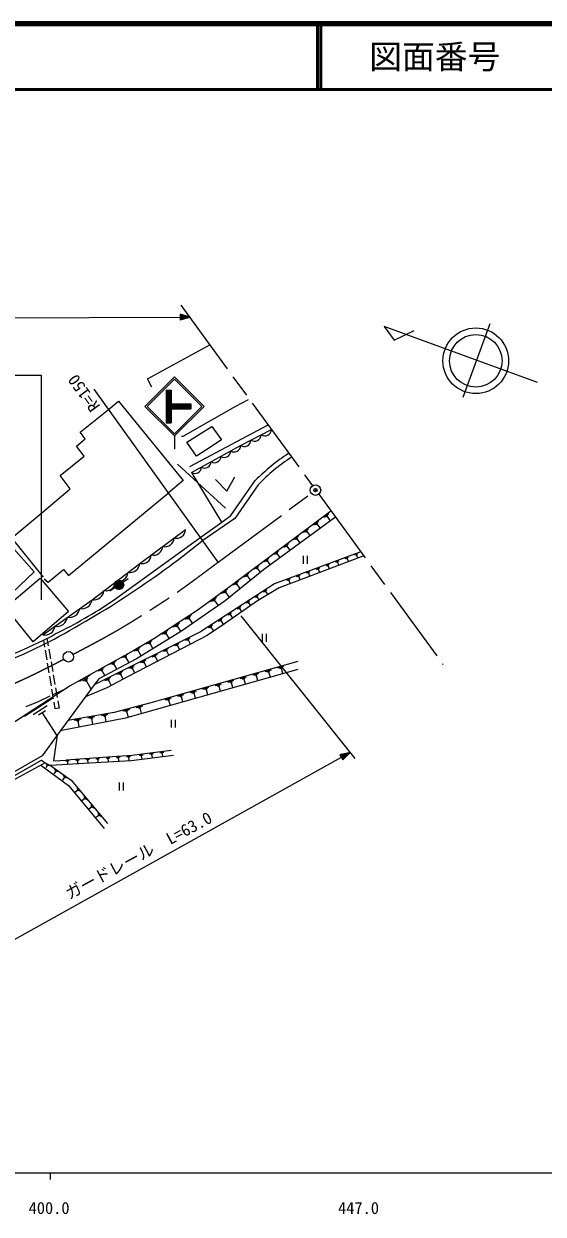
# Model space of a CAD drawing. Units: millimetres, scale not verified. Extents: x 40000 to 680000, y 20000 to 380000.
# Drawn here: x 463988 to 543144, y 198715 to 380000 of the extents above; entities that cross this region are included whole.
import ezdxf
from ezdxf.enums import TextEntityAlignment as Align

# ---------------------------------------------------------------- set-up
doc = ezdxf.new("R2010")
doc.units = ezdxf.units.MM
doc.header["$LTSCALE"] = 1000
doc.header["$PDMODE"] = 32
doc.header["$PDSIZE"] = 500
doc.linetypes.add('CHAIN', pattern=[18.5, 12, -1.5, 3.5, -1.5])
for name, color, linetype, lineweight in [('M-BGD', 7, 'Continuous', 13), ('M-BMK', 2, 'CHAIN', 13), ('M-BMK-SRVR', 3, 'Continuous', 13), ('M-STR-HTXT', 7, 'Continuous', 13), ('M-STR-STRC', 7, 'Continuous', 13), ('M-TTL', 2, 'Continuous', 140), ('M-TTL-BAND', 7, 'Continuous', 13), ('M-TTL-LINE', 7, 'Continuous', 50)]:
    doc.layers.add(name, color=color, linetype=linetype, lineweight=lineweight)
doc.layers.add('M-OTRS', color=6, linetype='Continuous')
doc.layers.add('M-TTL-TXT', color=7, linetype='Continuous')
doc.styles.add('ＭＳ ゴシック', font='')
doc.styles.get('ＭＳ ゴシック').set_extended_font_data('MS Gothic')

msp = doc.modelspace()

# ---------------------------------------------------------------- hatches: boundary and pattern name
at = {"layer": 'M-STR-STRC'}
h = msp.add_hatch(dxfattribs=at)
h.set_pattern_fill('USER', color=256, style=0, pattern_type=2)
h.set_pattern_definition([(45, (486336, 321856), (-70.7107, 70.7107), []), (135, (486336, 321856), (-70.7107, -70.7107), [])])
h.paths.add_polyline_path([(486452, 319228), (486452, 321353), (489452, 321353), (489452, 322103), (486452, 322103), (486452, 324228), (485702, 324228), (485702, 319228)])
h = msp.add_hatch(dxfattribs=at)
h.set_pattern_fill('USER', color=256, style=0, pattern_type=2)
h.set_pattern_definition([(45, (478740, 294488), (-70.711, 70.711), []), (135, (478740, 294488), (-70.711, -70.711), [])])
h.paths.add_polyline_path([(479210, 294557, 1), (477810, 294557, 0.41421), (478510, 293857, 0.41421)])

# ---------------------------------------------------------------- linework, layer by layer
at = {"layer": 'M-BGD'}
for p, q in [((476911, 321282), (478435, 322552)), ((489273, 312561), (501211, 318911)), ((494183, 304095), (489627, 311550)), ((493194, 310600), (494939, 308810)), ((494939, 308810), (496169, 310986)), ((499720, 309793), (496154, 304680)), ((496154, 304680), (491135, 301216)), ((510804, 305798), (495633, 294470)), ((511485, 304866), (500520, 296847)), ((509707, 304858), (510467, 305422)), ((509954, 304923), (510333, 305205)), ((510105, 304917), (510295, 305059)), ((510200, 304988), (510652, 304380)), ((490797, 301724), (494183, 304095)), ((506631, 302571), (507366, 303118)), ((506869, 302634), (507237, 302908)), ((507016, 302629), (507200, 302766)), ((508163, 303710), (508911, 304266)), ((508406, 303774), (508779, 304052)), ((508555, 303769), (508742, 303908)), ((508648, 303838), (509093, 303240)), ((477589, 292157), (490797, 301724)), ((505110, 301441), (505834, 301979)), ((505345, 301503), (505707, 301772)), ((505489, 301498), (505670, 301632)), ((505580, 301565), (506010, 300986)), ((507108, 302697), (507545, 302109)), ((502103, 299206), (502804, 299727)), ((515359, 299563), (502212, 294718)), ((502330, 299266), (502681, 299527)), ((502470, 299261), (502645, 299392)), ((502558, 299326), (502974, 298766)), ((503601, 300319), (504313, 300849)), ((503832, 300380), (504188, 300645)), ((503974, 300375), (504152, 300508)), ((504063, 300441), (504486, 299872)), ((514420, 299110), (514914, 299292)), ((514562, 299106), (514808, 299197)), ((514641, 299080), (514765, 299125)), ((499108, 296980), (499809, 297501)), ((500617, 298102), (501306, 298614)), ((500840, 298161), (501185, 298417)), ((500978, 298156), (501150, 298284)), ((501064, 298220), (501474, 297668)), ((515800, 298959), (502925, 294105)), ((506584, 298963), (506584, 297763)), ((507184, 298963), (507184, 297763)), ((510043, 297497), (510569, 297691)), ((510194, 297493), (510457, 297590)), ((510279, 297465), (510410, 297513)), ((510345, 297489), (510500, 297068)), ((511513, 298039), (512028, 298229)), ((511661, 298035), (511918, 298130)), ((511744, 298007), (511873, 298055)), ((511808, 298031), (511960, 297619)), ((512972, 298577), (513476, 298763)), ((513117, 298573), (513369, 298666)), ((513198, 298546), (513324, 298592)), ((513261, 298569), (513410, 298165)), ((514703, 299103), (514849, 298708)), ((461206, 291104), (466477, 295572)), ((466477, 295572), (470820, 290499)), ((479088, 294951), (479914, 295515)), ((500520, 296847), (494663, 292139)), ((497516, 295797), (498276, 296362)), ((497763, 295862), (498142, 296145)), ((497914, 295857), (498104, 295998)), ((498009, 295928), (498461, 295320)), ((499335, 297041), (499686, 297301)), ((499475, 297036), (499650, 297166)), ((499563, 297101), (499979, 296540)), ((504050, 295289), (504621, 295500)), ((505565, 295848), (506125, 296054)), ((505726, 295843), (506006, 295946)), ((505816, 295813), (505956, 295865)), ((505886, 295839), (506051, 295391)), ((507069, 296402), (507617, 296604)), ((507226, 296397), (507501, 296498)), ((507315, 296368), (507452, 296418)), ((507384, 296393), (507545, 295954)), ((508561, 296952), (509099, 297150)), ((508716, 296947), (508984, 297046)), ((508802, 296918), (508937, 296968)), ((508870, 296943), (509028, 296513)), ((477932, 294162), (477106, 293599)), ((495633, 294470), (490566, 290757)), ((502212, 294718), (490919, 287403)), ((494141, 293289), (495027, 293947)), ((494428, 293365), (494871, 293694)), ((495861, 294567), (496683, 295178)), ((496128, 294638), (496538, 294943)), ((496291, 294632), (496497, 294785)), ((496394, 294708), (496882, 294051)), ((502925, 294105), (499594, 292143)), ((500517, 293501), (501033, 293836)), ((500679, 293533), (500938, 293701)), ((504214, 295285), (504500, 295390)), ((504306, 295254), (504449, 295307)), ((504378, 295280), (504546, 294823)), ((494663, 292139), (488001, 287482)), ((492460, 292040), (493341, 292694)), ((492746, 292115), (493186, 292442)), ((492921, 292109), (493141, 292273)), ((493031, 292191), (493555, 291486)), ((499594, 292143), (494554, 288632)), ((494605, 293359), (494826, 293523)), ((494715, 293441), (495242, 292732)), ((497907, 291811), (498392, 292125)), ((498060, 291841), (498303, 291998)), ((498152, 291832), (498273, 291910)), ((498213, 291871), (498464, 291483)), ((499243, 292676), (499705, 292975)), ((499389, 292705), (499619, 292854)), ((499476, 292696), (499592, 292771)), ((499534, 292734), (499773, 292364)), ((500777, 293523), (500907, 293607)), ((500842, 293565), (501110, 293152)), ((465424, 285891), (461206, 291104)), ((470820, 290499), (465424, 285891)), ((490566, 290757), (483803, 286354)), ((495092, 289987), (495661, 290355)), ((495271, 290022), (495555, 290206)), ((495379, 290011), (495521, 290103)), ((495450, 290057), (495745, 289602)), ((496521, 290913), (497047, 291254)), ((496687, 290945), (496950, 291116)), ((496787, 290935), (496918, 291021)), ((496852, 290978), (497125, 290557)), ((486764, 288162), (487721, 288785)), ((487065, 288222), (487544, 288534)), ((487247, 288204), (487487, 288360)), ((487367, 288282), (487865, 287516)), ((488586, 289348), (489489, 289936)), ((488871, 289405), (489322, 289699)), ((489042, 289388), (489268, 289535)), ((489155, 289462), (489625, 288739)), ((494554, 288632), (491944, 286852)), ((492098, 288047), (492756, 288474)), ((492305, 288088), (492634, 288301)), ((493618, 289032), (494230, 289429)), ((493811, 289070), (494117, 289268)), ((493927, 289058), (494080, 289157)), ((494003, 289108), (494321, 288618)), ((466987, 286138), (468157, 286717)), ((468157, 286717), (468783, 287077)), ((490919, 287403), (474692, 279309)), ((491944, 286852), (479898, 280603)), ((488001, 287482), (481153, 283304)), ((485045, 287043), (485951, 287633)), ((485331, 287100), (485784, 287395)), ((485503, 287083), (485729, 287231)), ((485616, 287157), (486088, 286432)), ((488600, 286134), (489318, 286493)), ((492430, 288076), (492594, 288182)), ((492512, 288129), (492853, 287602)), ((500321, 287092), (500321, 285892)), ((500921, 287092), (500921, 285892)), ((466987, 286138), (467162, 285088)), ((467522, 286402), (467717, 285280)), ((467802, 284787), (468059, 283309)), ((480762, 284527), (481745, 285081)), ((483803, 286354), (480774, 284580)), ((481063, 284567), (481555, 284844)), ((481241, 284538), (481487, 284677)), ((482649, 285590), (483568, 286107)), ((482931, 285627), (483390, 285886)), ((483097, 285600), (483327, 285729)), ((483212, 285665), (483626, 284930)), ((485254, 284465), (486032, 284854)), ((485487, 284485), (485876, 284679)), ((486942, 285307), (487690, 285681)), ((487166, 285326), (487540, 285513)), ((487297, 285298), (487484, 285391)), ((487391, 285344), (487689, 284746)), ((488815, 286152), (489175, 286331)), ((488941, 286125), (489121, 286215)), ((489031, 286170), (489318, 285595)), ((467244, 284595), (467490, 283116)), ((468145, 282817), (468401, 281339)), ((480774, 284580), (473615, 280620)), ((481153, 283304), (475439, 280227)), ((477094, 282462), (478047, 282999)), ((478901, 283480), (479888, 284036)), ((479204, 283520), (479697, 283798)), ((479383, 283491), (479629, 283630)), ((479506, 283560), (479951, 282770)), ((481364, 284607), (481807, 283820)), ((481783, 282734), (482623, 283153)), ((482035, 282755), (482455, 282965)), ((482182, 282723), (482392, 282828)), ((505732, 282866), (483364, 276566)), ((483534, 283608), (484343, 284011)), ((483777, 283628), (484181, 283829)), ((483918, 283597), (484120, 283698)), ((484019, 283648), (484342, 283000)), ((485623, 284455), (485818, 284552)), ((485720, 284504), (486031, 283881)), ((467572, 282622), (467819, 281143)), ((475320, 281463), (476239, 281981)), ((475601, 281501), (476061, 281760)), ((475768, 281474), (475998, 281603)), ((475883, 281538), (476297, 280803)), ((477386, 282501), (477862, 282769)), ((477558, 282473), (477797, 282607)), ((477678, 282540), (478107, 281777)), ((478183, 280939), (479088, 281390)), ((478454, 280961), (478907, 281187)), ((478612, 280927), (478839, 281040)), ((479999, 281845), (480872, 282280)), ((480261, 281866), (480697, 282084)), ((480413, 281833), (480632, 281942)), ((480522, 281888), (480871, 281190)), ((482287, 282776), (482622, 282103)), ((505738, 281658), (488470, 276779)), ((498882, 280833), (499818, 281097)), ((500781, 281368), (501715, 281631)), ((501041, 281340), (501508, 281472)), ((501184, 281280), (501417, 281346)), ((501301, 281313), (501511, 280566)), ((502678, 281902), (503609, 282164)), ((502937, 281875), (503403, 282006)), ((503080, 281814), (503313, 281880)), ((503196, 281847), (503406, 281102)), ((467901, 280650), (468147, 279170)), ((468487, 280846), (468744, 279368)), ((474692, 279309), (469098, 271689)), ((473615, 280620), (471041, 279170)), ((472499, 279876), (474105, 280780)), ((472991, 279941), (473794, 280393)), ((473282, 279893), (473684, 280119)), ((473483, 280006), (474206, 278722)), ((475439, 280227), (474692, 279309)), ((476333, 280016), (477271, 280484)), ((476614, 280039), (477083, 280273)), ((479898, 280603), (476630, 278865)), ((476778, 280004), (477013, 280121)), ((476896, 280062), (477270, 279312)), ((478726, 280983), (479087, 280259)), ((493172, 279225), (494114, 279490)), ((493434, 279197), (493905, 279330)), ((493578, 279136), (493814, 279202)), ((495078, 279762), (496018, 280026)), ((495339, 279734), (495809, 279866)), ((495483, 279673), (495718, 279739)), ((495601, 279706), (495812, 278954)), ((496981, 280298), (497919, 280562)), ((497242, 280270), (497711, 280402)), ((497386, 280209), (497620, 280275)), ((497503, 280242), (497714, 279492)), ((499143, 280805), (499610, 280937)), ((499286, 280745), (499520, 280811)), ((499403, 280778), (499614, 280030)), ((471041, 279170), (455065, 268823)), ((466215, 276813), (468013, 277636)), ((468229, 278677), (468476, 277197)), ((468467, 277844), (470265, 278667)), ((468829, 278876), (469086, 277398)), ((476630, 278865), (473378, 277520)), ((487441, 277611), (488390, 277878)), ((487705, 277583), (488180, 277716)), ((487851, 277521), (488088, 277588)), ((487969, 277555), (488183, 276796)), ((489354, 278149), (490300, 278416)), ((489617, 278121), (490090, 278255)), ((489762, 278060), (489999, 278127)), ((489880, 278093), (490094, 277336)), ((491264, 278687), (492208, 278953)), ((491527, 278659), (491999, 278792)), ((491671, 278598), (491907, 278665)), ((491789, 278631), (492002, 277876)), ((493696, 279169), (493908, 278415)), ((464105, 274558), (468353, 277309)), ((464336, 276051), (466215, 276813)), ((465442, 274821), (467566, 276197)), ((468558, 276704), (468733, 275654)), ((469366, 275783), (468733, 275654)), ((469171, 276905), (469366, 275783)), ((483364, 276566), (477772, 275119)), ((479086, 275356), (480131, 275626)), ((488470, 276779), (479513, 274239)), ((481122, 275883), (482122, 276141)), ((481398, 275847), (481898, 275977)), ((481549, 275780), (481798, 275844)), ((481673, 275812), (481880, 275012)), ((485527, 277071), (486478, 277339)), ((485791, 277043), (486267, 277177)), ((485937, 276982), (486175, 277049)), ((486056, 277015), (486270, 276254)), ((466248, 274740), (467310, 275428)), ((466779, 275084), (468980, 271686)), ((479513, 274239), (469557, 272314)), ((477772, 275119), (470721, 273900)), ((471656, 273960), (472747, 274149)), ((471947, 273898), (472493, 273992)), ((472103, 273813), (472375, 273860)), ((472239, 273836), (472390, 272964)), ((473753, 274323), (474802, 274504)), ((474033, 274263), (474558, 274354)), ((474183, 274181), (474445, 274226)), ((474314, 274203), (474459, 273363)), ((475808, 274678), (476817, 274852)), ((476078, 274621), (476582, 274708)), ((476221, 274541), (476474, 274585)), ((476348, 274563), (476487, 273756)), ((479375, 275319), (479897, 275454)), ((479532, 275248), (479793, 275316)), ((479663, 275282), (479879, 274446)), ((486442, 274022), (486442, 272822)), ((487042, 274022), (487042, 272822)), ((469098, 271689), (466782, 268533)), ((466782, 268533), (457336, 263125)), ((480439, 268559), (475337, 268202)), ((478090, 268304), (478670, 268342)), ((479664, 268407), (480254, 268446)), ((479815, 268358), (480110, 268378)), ((479893, 268304), (480040, 268314)), ((479966, 268309), (479998, 267837)), ((486789, 268589), (480330, 267757)), ((486435, 269346), (480439, 268559)), ((481588, 268609), (482168, 268685)), ((481741, 268570), (482031, 268608)), ((481821, 268521), (481966, 268541)), ((481894, 268531), (481954, 268067)), ((483158, 268815), (483742, 268892)), ((483312, 268776), (483604, 268814)), ((483392, 268727), (483538, 268746)), ((483465, 268737), (483527, 268269)), ((484732, 269022), (485320, 269099)), ((484886, 268982), (485180, 269021)), ((484967, 268933), (485114, 268952)), ((485041, 268943), (485103, 268472)), ((467238, 267473), (457487, 262112)), ((466596, 267120), (470782, 264000)), ((466693, 267835), (467238, 267473)), ((467238, 267473), (468075, 267022)), ((467557, 267064), (467351, 266681)), ((467370, 267289), (467848, 267030)), ((467464, 267176), (467703, 267047)), ((467498, 267096), (467617, 267031)), ((474046, 267378), (468075, 267022)), ((468075, 267022), (471219, 264832)), ((468663, 266490), (469189, 266124)), ((470362, 267793), (470896, 267829)), ((475337, 268202), (470457, 267874)), ((470499, 267749), (470766, 267766)), ((470569, 267700), (470703, 267709)), ((470636, 267704), (470664, 267277)), ((471889, 267894), (472432, 267930)), ((472028, 267849), (472300, 267867)), ((472100, 267799), (472236, 267808)), ((472168, 267804), (472196, 267369)), ((473425, 267996), (473978, 268032)), ((473567, 267950), (473843, 267968)), ((473640, 267899), (473778, 267908)), ((473709, 267903), (473738, 267461)), ((480330, 267757), (474046, 267378)), ((474971, 268098), (475533, 268135)), ((475115, 268051), (475396, 268069)), ((475189, 267999), (475329, 268009)), ((475259, 268004), (475289, 267555)), ((476526, 268200), (477097, 268238)), ((476672, 268153), (476958, 268172)), ((476748, 268100), (476890, 268110)), ((476819, 268105), (476849, 267648)), ((478239, 268255), (478529, 268274)), ((478315, 268202), (478460, 268211)), ((478388, 268207), (478419, 267742)), ((468853, 266202), (468560, 265781)), ((468758, 266346), (469021, 266163)), ((468787, 266247), (468919, 266156)), ((470193, 265255), (469876, 264800)), ((469988, 265567), (470557, 265171)), ((470091, 265411), (470375, 265213)), ((470122, 265305), (470265, 265206)), ((471219, 264832), (476738, 258209)), ((470782, 264000), (476261, 257434)), ((472199, 263292), (471788, 262950)), ((472088, 263633), (472515, 263121)), ((472143, 263463), (472357, 263206)), ((472145, 263356), (472252, 263228)), ((478522, 264443), (478522, 263243)), ((479122, 264443), (479122, 263243)), ((473266, 262011), (472857, 261670)), ((473155, 262352), (473582, 261840)), ((473211, 262181), (473424, 261926)), ((473213, 262075), (473319, 261947)), ((474222, 261072), (474648, 260560)), ((474333, 260731), (473924, 260390)), ((474278, 260901), (474491, 260646)), ((474280, 260795), (474386, 260667)), ((475399, 259452), (474991, 259111)), ((475289, 259792), (475714, 259282)), ((475344, 259622), (475557, 259367)), ((475346, 259515), (475452, 259388))]:
    msp.add_line(p, q, dxfattribs=at)
for points in [[(483515, 324669), (482838, 325939), (492321, 331103)], [(488003, 317218), (488257, 317218), (496300, 321790), (498247, 322806)], [(466751, 305534), (471069, 309175), (469545, 311207), (473186, 314170), (472001, 315694), (473355, 316795), (472593, 317811), (476911, 321282)], [(478435, 322552), (488257, 310445), (485971, 308497)], [(489539, 311667), (497029, 315763), (501728, 318223)], [(494183, 304095), (495538, 305111), (499263, 310445)], [(467090, 295459), (467683, 294951), (470053, 296898), (470815, 295967), (485971, 308497)], [(467005, 295713), (462179, 301724), (466751, 305534)], [(466874, 286927), (474386, 292298), (481681, 297828), (488655, 302964)], [(460994, 283436), (463957, 284706), (466987, 286138)], [(461417, 282928), (464042, 284029), (467005, 285468)], [(469098, 271689), (468529, 267773), (470457, 267874)], [(401558, 251009), (402489, 251517), (406215, 251855), (411887, 252533), (419846, 253718), (420693, 254311), (440335, 256851), (441182, 257782), (457523, 262693), (466693, 267835)]]:
    msp.add_lwpolyline(points, dxfattribs=at)
for points in [[(490289, 314170), (488849, 316287), (492659, 318657), (494099, 316625), (491897, 315186)], [(459385, 294104), (456507, 297575), (460909, 301809), (465566, 296559), (461163, 292326), (460994, 292411)]]:
    msp.add_lwpolyline(points, close=True, dxfattribs=at)
msp.add_circle((478510, 294557), 700, dxfattribs=at)
for centre, radius, start, end in [((499132, 317464), 1032, 238.64967, 356.61809), ((500698, 318284), 1032, 238.64967, 356.61809), ((496050, 315773), 979, 237.95912, 359.39499), ((497565, 316644), 1032, 238.64967, 356.61809), ((493054, 314135), 979, 237.95912, 359.39499), ((494552, 314954), 979, 237.95912, 359.39499), ((521157, 288675), 30875, 123.05632, 135.16212), ((518938, 291750), 26361, 122.56161, 136.80591), ((490059, 312496), 979, 237.95912, 359.39499), ((491556, 313315), 979, 237.95912, 359.39499), ((487236, 303065), 1422, 256.79115, 355.9527), ((399925, 414613), 145527, 297.44819, 308.81128), ((485493, 301781), 1422, 256.79115, 355.9527), ((483749, 300497), 1422, 256.79115, 355.9527), ((480129, 297981), 1560, 259.96097, 354.37091), ((482006, 299213), 1422, 256.79115, 355.9527), ((478305, 296599), 1560, 259.96097, 354.37091), ((476482, 295216), 1560, 259.96097, 354.37091), ((435033, 355748), 76517, 296.17284, 303.79044), ((472818, 292507), 1582, 258.72282, 352.40794), ((474658, 293833), 1560, 259.96097, 354.37091), ((470940, 291164), 1582, 258.72282, 352.40794), ((467184, 288479), 1582, 258.72282, 352.40794), ((469062, 289822), 1582, 258.72282, 352.40794)]:
    msp.add_arc(centre, radius, start, end, dxfattribs=at)
at = {"layer": 'M-BMK'}
for p, q in [((487898, 337155), (507994, 309645)), ((493594, 298000), (507794, 308503)), ((508937, 308354), (527889, 282409))]:
    msp.add_line(p, q, dxfattribs=at)
for points, knots in [([(471491, 283971), (476610, 286673), (478298, 287580), (482586, 290291), (487023, 293096), (488497, 294194), (493594, 298000)], [0, 0, 0, 0, 1, 1, 1, 2, 2, 2, 2]), ([(423465, 268832), (427222, 269261), (428291, 269442), (431363, 269968), (436993, 270932), (440119, 271709), (445590, 273349), (450983, 274965), (453998, 275944), (459196, 278109), (463609, 279948), (465257, 280751), (470072, 283232)], [0, 0, 0, 0, 1, 1, 1, 2, 2, 2, 3, 3, 3, 4, 4, 4, 4])]:
    msp.add_open_spline(points, degree=3, knots=knots, dxfattribs=at)
at = {"layer": 'M-BMK-SRVR'}
for p, q in [((542290, 325349), (518889, 333910)), ((518889, 333910), (520452, 331844)), ((530949, 323152), (535040, 334336)), ((520452, 331844), (523470, 333282)), ((493594, 298000), (474729, 324371))]:
    msp.add_line(p, q, dxfattribs=at)
for centre, radius in [((532870, 328681), 5000), ((532870, 328681), 4000), ((508437, 308979), 800), ((470786, 283600), 800)]:
    msp.add_circle(centre, radius, dxfattribs=at)
at = {"layer": 'M-OTRS'}
msp.add_point((508437, 308979), dxfattribs=at)
at = {"layer": 'M-STR-HTXT'}
for p, q in [((489336, 335323), (487835, 335767)), ((487835, 335767), (487838, 334867)), ((488135, 335678), (487835, 335677)), ((487835, 335587), (488435, 335589)), ((488736, 335500), (487836, 335497)), ((487836, 335407), (489036, 335412)), ((83877, 333851), (487836, 335317)), ((489336, 335323), (487836, 335317)), ((487837, 335227), (489037, 335232)), ((488737, 335140), (487837, 335137)), ((487837, 335047), (488437, 335049)), ((489336, 335323), (487838, 334867)), ((488138, 334958), (487838, 334957)), ((497077, 289843), (514419, 268127)), ((513704, 269023), (512174, 268687)), ((512174, 268687), (512612, 267900)), ((512480, 268754), (512218, 268608)), ((512262, 268529), (512786, 268821)), ((513092, 268888), (512305, 268451)), ((512349, 268372), (513398, 268956)), ((513704, 269023), (512393, 268294)), ((512437, 268215), (513485, 268798)), ((513267, 268574), (512480, 268136)), ((512524, 268058), (513049, 268349)), ((513704, 269023), (512612, 267900)), ((462460, 240514), (512393, 268294)), ((512830, 268125), (512568, 267979))]:
    msp.add_line(p, q, dxfattribs=at)
msp.add_lwpolyline([(442833, 326482), (466650, 326482), (466650, 292277)], dxfattribs=at)
at = {"layer": 'M-STR-STRC'}
for p, q in [((482453, 321729), (486953, 326229)), ((482806, 321729), (486953, 325875)), ((491453, 321728), (486953, 326229)), ((491100, 321728), (486953, 325875)), ((485702, 324228), (485702, 319228)), ((485702, 324228), (486452, 324228)), ((486452, 324228), (486452, 322103)), ((482453, 321729), (486953, 317228)), ((482806, 321729), (486953, 317582)), ((486452, 322103), (489452, 322103)), ((486452, 321353), (489452, 321353)), ((486452, 321353), (486452, 319228)), ((486953, 317582), (491100, 321728)), ((486953, 317228), (491453, 321728)), ((489452, 322103), (489452, 321353)), ((485702, 319228), (486452, 319228)), ((486953, 317228), (486953, 315228)), ((487415, 312939), (494705, 306244))]:
    msp.add_line(p, q, dxfattribs=at)
at = {"layer": 'M-TTL'}
msp.add_line((680000, 380000), (40000, 380000), dxfattribs=at)
at = {"layer": 'M-TTL-BAND'}
for p, q in [((40000, 205000), (579000, 205000)), ((468000, 205000), (468000, 204000))]:
    msp.add_line(p, q, dxfattribs=at)
at = {"layer": 'M-TTL-LINE'}
for p, q in [((508747, 380000), (508747, 370000)), ((509247, 380000), (509247, 370000)), ((40000, 370000), (680000, 370000))]:
    msp.add_line(p, q, dxfattribs=at)

# ---------------------------------------------------------------- texts
at = {"layer": 'M-BMK-SRVR', "style": 'ＭＳ ゴシック'}
msp.add_text('R=150', height=1833, rotation=126.07, dxfattribs=at).set_placement((474313, 324611), align=Align.BOTTOM_CENTER)
at = {"layer": 'M-STR-HTXT', "style": 'ＭＳ ゴシック'}
msp.add_text('ガードレール\u3000L=63.0', height=1833, rotation=28.497, dxfattribs=at).set_placement((482172, 252055), align=Align.BOTTOM_CENTER)
at = {"layer": 'M-TTL-BAND', "style": 'ＭＳ ゴシック'}
for s, p in [('400.0', (467844, 198195)), ('447.0', (515000, 198195))]:
    msp.add_text(s, height=1833, dxfattribs=at).set_placement(p, align=Align.BOTTOM_CENTER)
at = {"layer": 'M-TTL-TXT', "style": 'ＭＳ ゴシック'}
msp.add_text('図面番号', height=3666, dxfattribs=at).set_placement((526622, 375000), align=Align.MIDDLE_CENTER)

doc.saveas('drawing.dxf')
